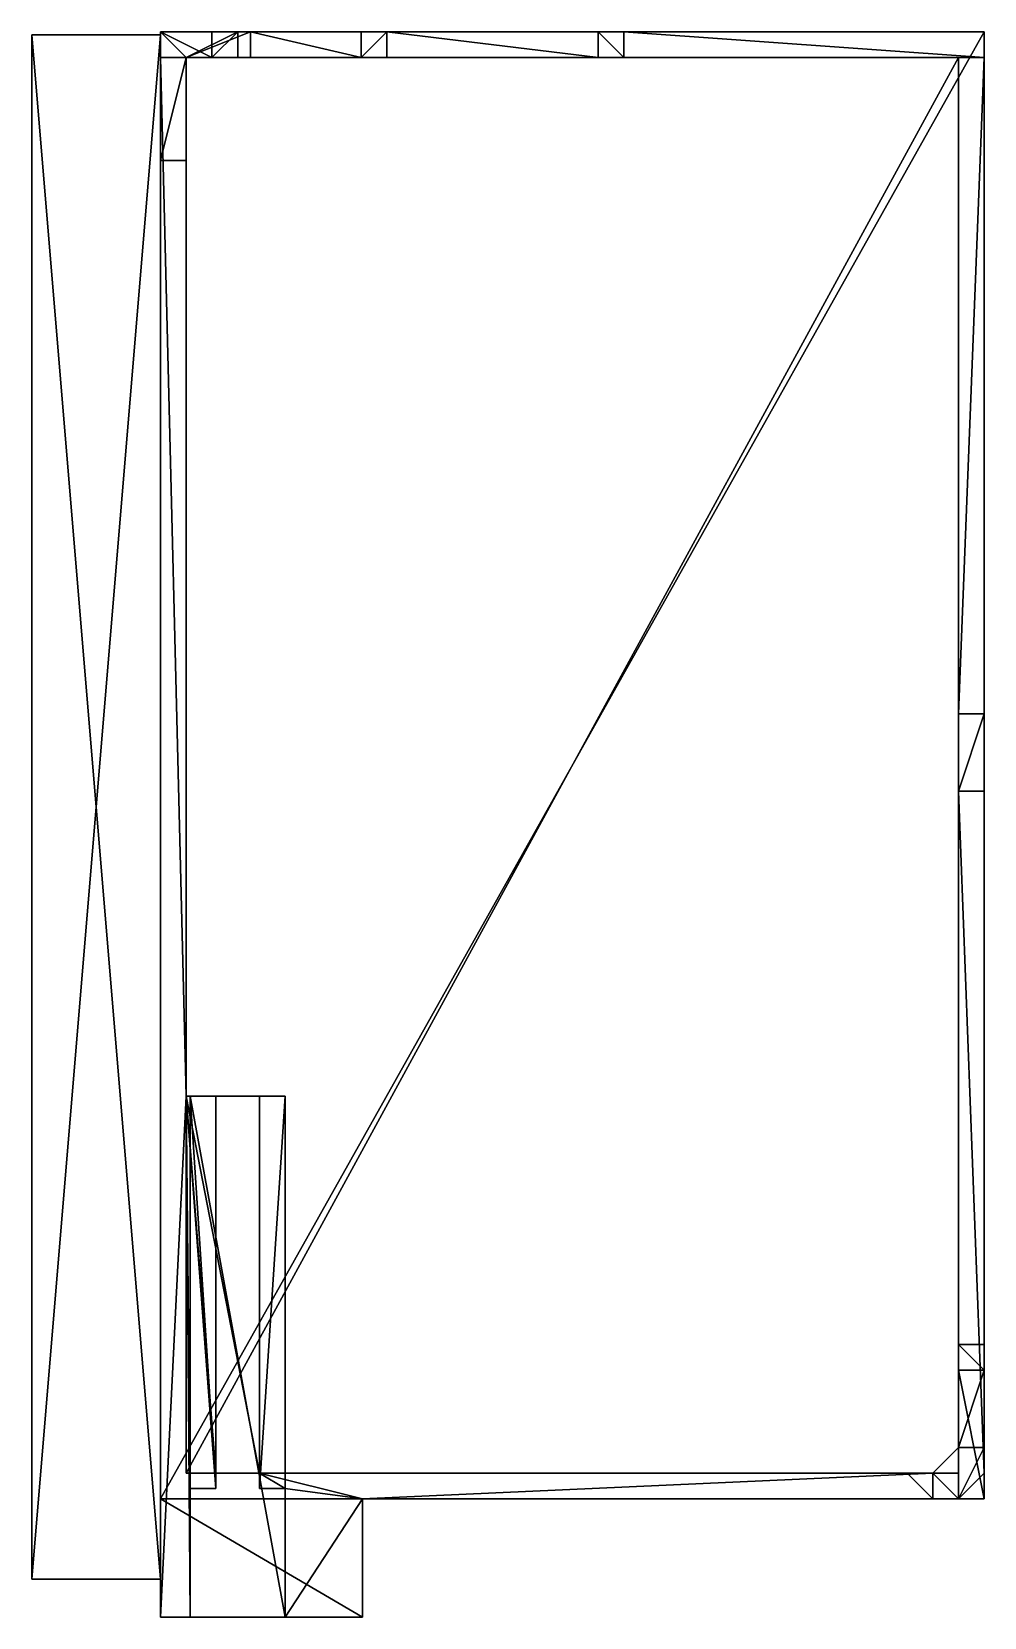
# Model space of a CAD drawing. Extents: x -5 to 32, y 1.6 to 63.2.
import ezdxf

# ---------------------------------------------------------------- set-up
doc = ezdxf.new("R2010")
doc.units = 0
doc.header["$MEASUREMENT"] = 0
doc.layers.add('STL2DXF', color=7, linetype='Continuous')

msp = doc.modelspace()

# ---------------------------------------------------------------- linework, layer by layer
at = {"layer": 'STL2DXF'}
for points in [[(-5, 3.125, 7), (-5, 63.125, 2), (-5, 3.125, 2)], [(-5, 63.125, 2), (-5, 3.125, 7), (-5, 63.125, 7)], [(0, 63.125, 7), (-5, 3.125, 7), (0, 3.125, 7)], [(-5, 3.125, 7), (0, 63.125, 7), (-5, 63.125, 7)], [(-5, 63.125, 2), (0, 3.125, 2), (-5, 3.125, 2)], [(0, 3.125, 2), (-5, 63.125, 2), (0, 63.125, 2)], [(0, 63.125, 2), (-5, 63.125, 7), (0, 63.125, 7)], [(-5, 63.125, 7), (0, 63.125, 2), (-5, 63.125, 2)], [(-5, 3.125, 45.45), (-5, 63.125, 40.45), (-5, 3.125, 40.45)], [(-5, 63.125, 40.45), (-5, 3.125, 45.45), (-5, 63.125, 45.45)], [(-5, 63.125, 40.45), (0, 3.125, 40.45), (-5, 3.125, 40.45)], [(0, 3.125, 40.45), (-5, 63.125, 40.45), (0, 63.125, 40.45)], [(-5, 63.125, 40.45), (0, 63.125, 45.45), (0, 63.125, 40.45)], [(0, 63.125, 45.45), (-5, 63.125, 40.45), (-5, 63.125, 45.45)], [(0, 63.125, 45.45), (-5, 3.125, 45.45), (0, 3.125, 45.45)], [(-5, 3.125, 45.45), (0, 63.125, 45.45), (-5, 63.125, 45.45)], [(0, 6.25, -6.299), (32, 63.25, -6.299), (32, 6.25, -6.299)], [(32, 63.25, -6.299), (0, 6.25, -6.299), (0, 63.25, -6.299)], [(2, 63.25, 9.101), (0, 63.25, 1.201), (0, 63.25, 9.101)], [(0, 63.25, 1.201), (2, 63.25, 9.101), (3, 63.25, 7.201)], [(0, 63.25, 1.201), (3, 63.25, 7.201), (3, 63.25, 4.201)], [(0, 63.25, 9.101), (2, 62.25, 9.101), (2, 63.25, 9.101)], [(2, 62.25, 9.101), (0, 63.25, 9.101), (0, 62.25, 9.101)], [(3.5, 63.25, 4.201), (32, 63.25, -6.299), (0, 63.25, 0.701)], [(0, 63.25, 0.701), (32, 63.25, -6.299), (0, 63.25, -6.299)], [(3, 63.25, 4.201), (1, 62.25, 2.201), (0, 63.25, 1.201)], [(1, 62.25, 1.701), (3.5, 63.25, 4.201), (0, 63.25, 0.701)], [(0, 63.25, 0.701), (0, 58.25, -4.299), (1, 62.25, 1.701)], [(0, 63.25, 1.201), (1, 62.25, 2.201), (0, 58.25, -3.799)], [(0, 63.25, 9.101), (0, 62.25, 7.201), (0, 62.25, 9.101)], [(0, 58.25, -3.799), (0, 62.25, 7.201), (0, 63.25, 1.201)], [(0, 63.25, 1.201), (0, 62.25, 7.201), (0, 63.25, 9.101)], [(0, 6.25, 0.701), (0, 63.25, -6.299), (0, 6.25, -6.299)], [(0, 63.25, -6.299), (0, 6.25, 0.701), (0, 58.25, -4.299)], [(0, 63.25, -6.299), (0, 58.25, -4.299), (0, 63.25, 0.701)], [(0, 63.125, 7), (0, 3.125, 2), (0, 63.125, 2)], [(0, 3.125, 2), (0, 63.125, 7), (0, 3.125, 7)], [(0, 63.125, 45.45), (0, 3.125, 40.45), (0, 63.125, 40.45)], [(0, 3.125, 40.45), (0, 63.125, 45.45), (0, 3.125, 45.45)], [(1, 62.25, 2.201), (3, 63.25, 4.201), (3, 62.25, 4.201)], [(3.5, 63.25, 4.201), (1, 62.25, 1.701), (3.5, 62.25, 4.201)], [(3, 63.25, 7.201), (2, 62.25, 9.101), (3, 62.25, 7.201)], [(2, 62.25, 9.101), (3, 63.25, 7.201), (2, 63.25, 9.101)], [(3, 63.25, 4.201), (3, 62.25, 7.201), (3, 62.25, 4.201)], [(3, 62.25, 7.201), (3, 63.25, 4.201), (3, 63.25, 7.201)], [(3.5, 63.25, 7.201), (7.8, 62.25, 7.201), (7.8, 63.25, 7.201)], [(7.8, 62.25, 7.201), (3.5, 63.25, 7.201), (3.5, 62.25, 7.201)], [(3.5, 63.25, 7.201), (3.5, 62.25, 4.201), (3.5, 62.25, 7.201)], [(3.5, 62.25, 4.201), (3.5, 63.25, 7.201), (3.5, 63.25, 4.201)], [(8.8, 63.25, 6.201), (32, 63.25, -6.299), (3.5, 63.25, 4.201)], [(7.8, 63.25, 7.201), (3.5, 63.25, 4.201), (3.5, 63.25, 7.201)], [(3.5, 63.25, 4.201), (7.8, 63.25, 7.201), (8.8, 63.25, 6.201)], [(8.8, 63.25, 6.201), (7.8, 62.25, 7.201), (8.8, 62.25, 6.201)], [(7.8, 62.25, 7.201), (8.8, 63.25, 6.201), (7.8, 63.25, 7.201)], [(8.8, 63.25, 6.201), (17, 62.25, 6.201), (17, 63.25, 6.201)], [(17, 62.25, 6.201), (8.8, 63.25, 6.201), (8.8, 62.25, 6.201)], [(17, 63.25, 6.201), (32, 63.25, -6.299), (8.8, 63.25, 6.201)], [(17, 63.25, 6.201), (18, 62.25, 7.201), (18, 63.25, 7.201)], [(18, 62.25, 7.201), (17, 63.25, 6.201), (17, 62.25, 6.201)], [(18, 63.25, 7.201), (32, 63.25, -6.299), (17, 63.25, 6.201)], [(18, 63.25, 7.201), (32, 62.25, 7.201), (32, 63.25, 7.201)], [(32, 62.25, 7.201), (18, 63.25, 7.201), (18, 62.25, 7.201)], [(32, 63.25, -6.299), (18, 63.25, 7.201), (32, 63.25, 7.201)], [(32, 63.25, -6.299), (32, 6.25, -2.799), (32, 6.25, -6.299)], [(32, 6.25, -2.799), (32, 63.25, -6.299), (32, 11.25, -2.799)], [(32, 11.25, -2.799), (32, 63.25, -6.299), (32, 12.25, -1.799)], [(32, 12.25, -1.799), (32, 63.25, -6.299), (32, 12.25, 5.201)], [(32, 12.25, 5.201), (32, 63.25, -6.299), (32, 36.75, 4.201)], [(32, 36.75, 4.201), (32, 63.25, -6.299), (32, 62.25, 4.201)], [(32, 62.25, 4.201), (32, 63.25, -6.299), (32, 62.25, 7.201)], [(32, 62.25, 7.201), (32, 63.25, -6.299), (32, 63.25, 7.201)], [(0, 62.25, 7.201), (1, 21.9, 7.201), (1, 62.25, 7.201)], [(0, 1.65, 7.201), (1, 21.9, 7.201), (0, 62.25, 7.201)], [(0, 62.25, 9.101), (3, 62.25, 7.201), (2, 62.25, 9.101)], [(3, 62.25, 7.201), (0, 62.25, 9.101), (0, 62.25, 7.201)], [(3, 62.25, 7.201), (0, 62.25, 7.201), (1, 62.25, 7.201)], [(0, 58.25, -4.299), (1, 58.25, -3.299), (1, 62.25, 1.701)], [(0, 58.25, -3.799), (1, 62.25, 2.201), (1, 58.25, -2.799)], [(0, 62.25, 7.201), (0, 1.65, 6.201), (0, 1.65, 7.201)], [(0, 1.65, 6.201), (0, 62.25, 7.201), (0, 6.25, 0.701)], [(0, 6.25, 0.701), (0, 62.25, 7.201), (0, 58.25, -3.799)], [(3, 62.25, 7.201), (1, 62.25, 7.201), (3, 62.25, 4.201)], [(3, 62.25, 4.201), (1, 62.25, 7.201), (1, 62.25, 2.201)], [(31, 62.25, -4.799), (1, 7.25, -4.799), (31, 7.25, -4.799)], [(1, 7.25, -4.799), (31, 62.25, -4.799), (1, 62.25, -4.799)], [(1, 62.25, 1.701), (31, 62.25, 4.201), (3.5, 62.25, 4.201)], [(31, 62.25, 4.201), (1, 62.25, 1.701), (31, 62.25, -4.799)], [(31, 62.25, -4.799), (1, 62.25, 1.701), (1, 62.25, -4.799)], [(1, 62.25, -4.799), (1, 7.25, 6.201), (1, 7.25, -4.799)], [(1, 7.25, 6.201), (1, 62.25, -4.799), (1, 21.9, 6.201)], [(1, 21.9, 6.201), (1, 62.25, -4.799), (1, 21.9, 7.201)], [(1, 21.9, 7.201), (1, 62.25, -4.799), (1, 58.25, -3.299)], [(1, 58.25, -3.299), (1, 62.25, -4.799), (1, 62.25, 1.701)], [(1, 58.25, -2.799), (1, 62.25, 7.201), (1, 21.9, 7.201)], [(1, 62.25, 7.201), (1, 58.25, -2.799), (1, 62.25, 2.201)], [(3.5, 62.25, 7.201), (8.8, 62.25, 6.201), (7.8, 62.25, 7.201)], [(8.8, 62.25, 6.201), (3.5, 62.25, 7.201), (3.5, 62.25, 4.201)], [(8.8, 62.25, 6.201), (3.5, 62.25, 4.201), (17, 62.25, 6.201)], [(32, 62.25, 4.201), (17, 62.25, 6.201), (3.5, 62.25, 4.201)], [(32, 62.25, 4.201), (3.5, 62.25, 4.201), (31, 62.25, 4.201)], [(17, 62.25, 6.201), (32, 62.25, 7.201), (18, 62.25, 7.201)], [(32, 62.25, 7.201), (17, 62.25, 6.201), (32, 62.25, 4.201)], [(32, 62.25, 4.201), (31, 36.75, 4.201), (32, 36.75, 4.201)], [(31, 36.75, 4.201), (32, 62.25, 4.201), (31, 62.25, 4.201)], [(31, 7.25, -2.799), (31, 62.25, -4.799), (31, 7.25, -4.799)], [(31, 62.25, -4.799), (31, 7.25, -2.799), (31, 11.25, -2.799)], [(31, 62.25, -4.799), (31, 11.25, -2.799), (31, 12.25, -1.799)], [(31, 62.25, -4.799), (31, 12.25, -1.799), (31, 12.25, 5.201)], [(31, 62.25, -4.799), (31, 12.25, 5.201), (31, 36.75, 4.201)], [(31, 62.25, -4.799), (31, 36.75, 4.201), (31, 62.25, 4.201)], [(1, 58.25, -3.299), (0, 58.25, -3.799), (1, 58.25, -2.799)], [(0, 58.25, -3.799), (1, 58.25, -3.299), (0, 58.25, -4.299)], [(0, 58.25, -4.299), (0, 6.25, 0.701), (0, 58.25, -3.799)], [(1, 21.9, 7.201), (1, 58.25, -3.299), (1, 58.25, -2.799)], [(32, 36.75, 4.201), (31, 33.75, 7.201), (32, 33.75, 7.201)], [(31, 33.75, 7.201), (32, 36.75, 4.201), (31, 36.75, 4.201)], [(31, 36.75, 4.201), (31, 12.25, 5.201), (31, 33.75, 7.201)], [(32, 12.25, 5.201), (32, 36.75, 4.201), (32, 33.75, 7.201)], [(31, 33.75, 7.201), (32, 7.25, 7.201), (32, 33.75, 7.201)], [(32, 7.25, 7.201), (31, 33.75, 7.201), (31, 6.25, 7.201)], [(31, 6.25, 7.201), (31, 33.75, 7.201), (31, 8.25, 7.201)], [(31, 33.75, 7.201), (31, 8.25, 6.201), (31, 8.25, 7.201)], [(31, 8.25, 6.201), (31, 33.75, 7.201), (31, 11.25, 6.201)], [(31, 11.25, 6.201), (31, 33.75, 7.201), (31, 12.25, 5.201)], [(32, 7.25, 6.201), (32, 33.75, 7.201), (32, 7.25, 7.201)], [(32, 33.75, 7.201), (32, 7.25, 6.201), (32, 8.25, 6.201)], [(32, 33.75, 7.201), (32, 8.25, 6.201), (32, 11.25, 6.201)], [(32, 33.75, 7.201), (32, 11.25, 6.201), (32, 12.25, 5.201)], [(1.15, 1.65, 7.201), (1, 21.9, 7.201), (0, 1.65, 7.201)], [(2.15, 21.9, 7.201), (3.85, 21.9, 7.201), (1, 21.9, 7.201)], [(1, 21.9, 7.201), (3.85, 21.9, 7.201), (1, 21.9, 6.201)], [(1, 21.9, 7.201), (2.15, 7.25, 7.201), (2.15, 21.9, 7.201)], [(2.15, 7.25, 7.201), (1, 21.9, 7.201), (2.15, 6.65, 7.201)], [(2.15, 6.65, 7.201), (1, 21.9, 7.201), (1.15, 6.65, 7.201)], [(1.15, 6.65, 7.201), (1, 21.9, 7.201), (1.15, 1.65, 7.201)], [(3.85, 7.25, 7.201), (1, 21.9, 6.201), (3.85, 21.9, 7.201)], [(1, 21.9, 6.201), (3.85, 7.25, 7.201), (1, 7.25, 6.201)], [(1.15, 21.9, 13.151), (4.85, 1.65, 13.151), (4.85, 21.9, 13.151)], [(4.85, 1.65, 13.151), (1.15, 21.9, 13.151), (1.15, 1.65, 13.151)], [(1.15, 6.65, 12.363), (1.15, 1.65, 13.151), (1.15, 21.9, 13.151)], [(1.15, 6.65, 12.363), (1.15, 21.9, 13.151), (1.15, 21.9, 12.363)], [(2.15, 6.65, 11.363), (1.15, 21.9, 12.363), (2.15, 21.9, 11.363)], [(1.15, 21.9, 12.363), (2.15, 6.65, 11.363), (1.15, 6.65, 12.363)], [(4.85, 21.9, 13.151), (1.15, 21.9, 12.363), (1.15, 21.9, 13.151)], [(1.15, 21.9, 12.363), (4.85, 21.9, 13.151), (4.85, 21.9, 12.363)], [(1.15, 21.9, 12.363), (4.85, 21.9, 12.363), (2.15, 21.9, 11.363)], [(2.15, 21.9, 11.363), (2.15, 6.65, 7.201), (2.15, 6.65, 11.363)], [(2.15, 6.65, 7.201), (2.15, 21.9, 11.363), (2.15, 7.25, 7.201)], [(2.15, 7.25, 7.201), (2.15, 21.9, 11.363), (2.15, 21.9, 7.201)], [(2.15, 21.9, 11.363), (4.85, 21.9, 12.363), (3.85, 21.9, 11.363)], [(2.15, 21.9, 11.363), (3.85, 21.9, 11.363), (2.15, 21.9, 7.201)], [(2.15, 21.9, 7.201), (3.85, 21.9, 11.363), (3.85, 21.9, 7.201)], [(3.85, 6.65, 11.363), (4.85, 21.9, 12.363), (4.85, 6.65, 12.363)], [(4.85, 21.9, 12.363), (3.85, 6.65, 11.363), (3.85, 21.9, 11.363)], [(3.85, 6.65, 11.363), (3.85, 7.25, 7.201), (3.85, 21.9, 11.363)], [(3.85, 21.9, 11.363), (3.85, 7.25, 7.201), (3.85, 21.9, 7.201)], [(4.85, 1.65, 13.151), (4.85, 6.65, 12.363), (4.85, 21.9, 13.151)], [(4.85, 21.9, 13.151), (4.85, 6.65, 12.363), (4.85, 21.9, 12.363)], [(31, 12.25, 5.201), (32, 11.25, 6.201), (31, 11.25, 6.201)], [(32, 11.25, 6.201), (31, 12.25, 5.201), (32, 12.25, 5.201)], [(31, 12.25, -1.799), (32, 11.25, -2.799), (32, 12.25, -1.799)], [(32, 11.25, -2.799), (31, 12.25, -1.799), (31, 11.25, -2.799)], [(31, 12.25, -1.799), (32, 12.25, 5.201), (31, 12.25, 5.201)], [(32, 12.25, 5.201), (31, 12.25, -1.799), (32, 12.25, -1.799)], [(31, 8.25, 6.201), (32, 11.25, 6.201), (32, 8.25, 6.201)], [(32, 11.25, 6.201), (31, 8.25, 6.201), (31, 11.25, 6.201)], [(31, 11.25, -2.799), (32, 6.25, -2.799), (32, 11.25, -2.799)], [(32, 6.25, -2.799), (31, 11.25, -2.799), (31, 6.25, -2.799)], [(31, 6.25, -2.799), (31, 11.25, -2.799), (31, 7.25, -2.799)], [(31, 6.25, 7.201), (31, 8.25, 7.201), (30, 7.25, 7.201)], [(31, 8.25, 6.201), (31, 6.25, 6.201), (30, 7.25, 6.201)], [(31, 8.25, 7.201), (30, 7.25, 6.201), (30, 7.25, 7.201)], [(30, 7.25, 6.201), (31, 8.25, 7.201), (31, 8.25, 6.201)], [(31, 6.25, 6.201), (32, 8.25, 6.201), (32, 7.25, 6.201)], [(32, 8.25, 6.201), (31, 6.25, 6.201), (31, 8.25, 6.201)], [(30, 7.25, 7.201), (1, 7.25, 6.201), (3.85, 7.25, 7.201)], [(1, 7.25, 6.201), (30, 7.25, 7.201), (30, 7.25, 6.201)], [(1, 7.25, 6.201), (30, 7.25, 6.201), (29, 7.25, 5.201)], [(1, 7.25, 6.201), (29, 7.25, 5.201), (1, 7.25, -4.799)], [(1, 7.25, -4.799), (29, 7.25, 5.201), (29, 7.25, -1.799)], [(1, 7.25, -4.799), (29, 7.25, -1.799), (30, 7.25, -2.799)], [(1, 7.25, -4.799), (30, 7.25, -2.799), (31, 7.25, -4.799)], [(3.85, 7.25, 7.201), (3.85, 6.65, 11.363), (3.85, 6.65, 7.201)], [(7.85, 6.25, 7.201), (30, 7.25, 7.201), (3.85, 7.25, 7.201)], [(7.85, 6.25, 7.201), (3.85, 7.25, 7.201), (4.85, 6.65, 7.201)], [(4.85, 6.65, 7.201), (3.85, 7.25, 7.201), (3.85, 6.65, 7.201)], [(31, 6.25, 7.201), (30, 7.25, 7.201), (7.85, 6.25, 7.201)], [(30, 6.25, -1.799), (30, 7.25, -2.799), (29, 7.25, -1.799)], [(29, 7.25, -1.799), (30, 6.25, 5.201), (30, 6.25, -1.799)], [(30, 6.25, 5.201), (29, 7.25, -1.799), (29, 7.25, 5.201)], [(30, 7.25, 6.201), (30, 6.25, 5.201), (29, 7.25, 5.201)], [(31, 7.25, -4.799), (30, 7.25, -2.799), (31, 7.25, -2.799)], [(31, 6.25, -2.799), (31, 7.25, -2.799), (30, 7.25, -2.799)], [(30, 7.25, -2.799), (30, 6.25, -1.799), (31, 6.25, -2.799)], [(30, 6.25, 5.201), (30, 7.25, 6.201), (31, 6.25, 6.201)], [(31, 6.25, 7.201), (32, 7.25, 6.201), (32, 7.25, 7.201)], [(32, 7.25, 6.201), (31, 6.25, 7.201), (31, 6.25, 6.201)], [(0, 6.25, 0.701), (7.85, 1.65, 6.201), (0, 1.65, 6.201)], [(7.85, 1.65, 6.201), (0, 6.25, 0.701), (7.85, 6.25, 0.701)], [(0, 6.25, -6.299), (7.85, 6.25, 0.701), (0, 6.25, 0.701)], [(7.85, 6.25, 0.701), (0, 6.25, -6.299), (30, 6.25, -1.799)], [(30, 6.25, -1.799), (0, 6.25, -6.299), (31, 6.25, -2.799)], [(31, 6.25, -2.799), (0, 6.25, -6.299), (32, 6.25, -2.799)], [(32, 6.25, -2.799), (0, 6.25, -6.299), (32, 6.25, -6.299)], [(1.15, 1.65, 13.151), (1.15, 6.65, 12.363), (1.15, 1.65, 7.201)], [(1.15, 6.65, 7.201), (1.15, 1.65, 7.201), (1.15, 6.65, 12.363)], [(2.15, 6.65, 11.363), (1.15, 6.65, 7.201), (1.15, 6.65, 12.363)], [(1.15, 6.65, 7.201), (2.15, 6.65, 11.363), (2.15, 6.65, 7.201)], [(4.85, 6.65, 7.201), (3.85, 6.65, 11.363), (4.85, 6.65, 12.363)], [(3.85, 6.65, 11.363), (4.85, 6.65, 7.201), (3.85, 6.65, 7.201)], [(4.85, 6.65, 7.201), (4.85, 6.65, 12.363), (4.85, 1.65, 7.201)], [(4.85, 6.65, 12.363), (4.85, 1.65, 13.151), (4.85, 1.65, 7.201)], [(7.85, 6.25, 7.201), (4.85, 6.65, 7.201), (4.85, 1.65, 7.201)], [(4.85, 1.65, 7.201), (7.85, 1.65, 7.201), (7.85, 6.25, 7.201)], [(7.85, 6.25, 0.701), (7.85, 1.65, 7.201), (7.85, 1.65, 6.201)], [(7.85, 1.65, 7.201), (7.85, 6.25, 0.701), (7.85, 6.25, 7.201)], [(7.85, 6.25, 0.701), (31, 6.25, 7.201), (7.85, 6.25, 7.201)], [(31, 6.25, 7.201), (7.85, 6.25, 0.701), (31, 6.25, 6.201)], [(31, 6.25, 6.201), (7.85, 6.25, 0.701), (30, 6.25, 5.201)], [(30, 6.25, 5.201), (7.85, 6.25, 0.701), (30, 6.25, -1.799)], [(-5, 3.125, 7), (0, 3.125, 2), (0, 3.125, 7)], [(0, 3.125, 2), (-5, 3.125, 7), (-5, 3.125, 2)], [(0, 3.125, 45.45), (-5, 3.125, 40.45), (0, 3.125, 40.45)], [(-5, 3.125, 40.45), (0, 3.125, 45.45), (-5, 3.125, 45.45)], [(0, 1.65, 6.201), (1.15, 1.65, 7.201), (0, 1.65, 7.201)], [(1.15, 1.65, 7.201), (0, 1.65, 6.201), (4.85, 1.65, 7.201)], [(7.85, 1.65, 6.201), (4.85, 1.65, 7.201), (0, 1.65, 6.201)], [(1.15, 1.65, 7.201), (4.85, 1.65, 13.151), (1.15, 1.65, 13.151)], [(4.85, 1.65, 13.151), (1.15, 1.65, 7.201), (4.85, 1.65, 7.201)], [(4.85, 1.65, 7.201), (7.85, 1.65, 6.201), (7.85, 1.65, 7.201)]]:
    msp.add_3dface(points, dxfattribs=at)

doc.saveas('drawing.dxf')
